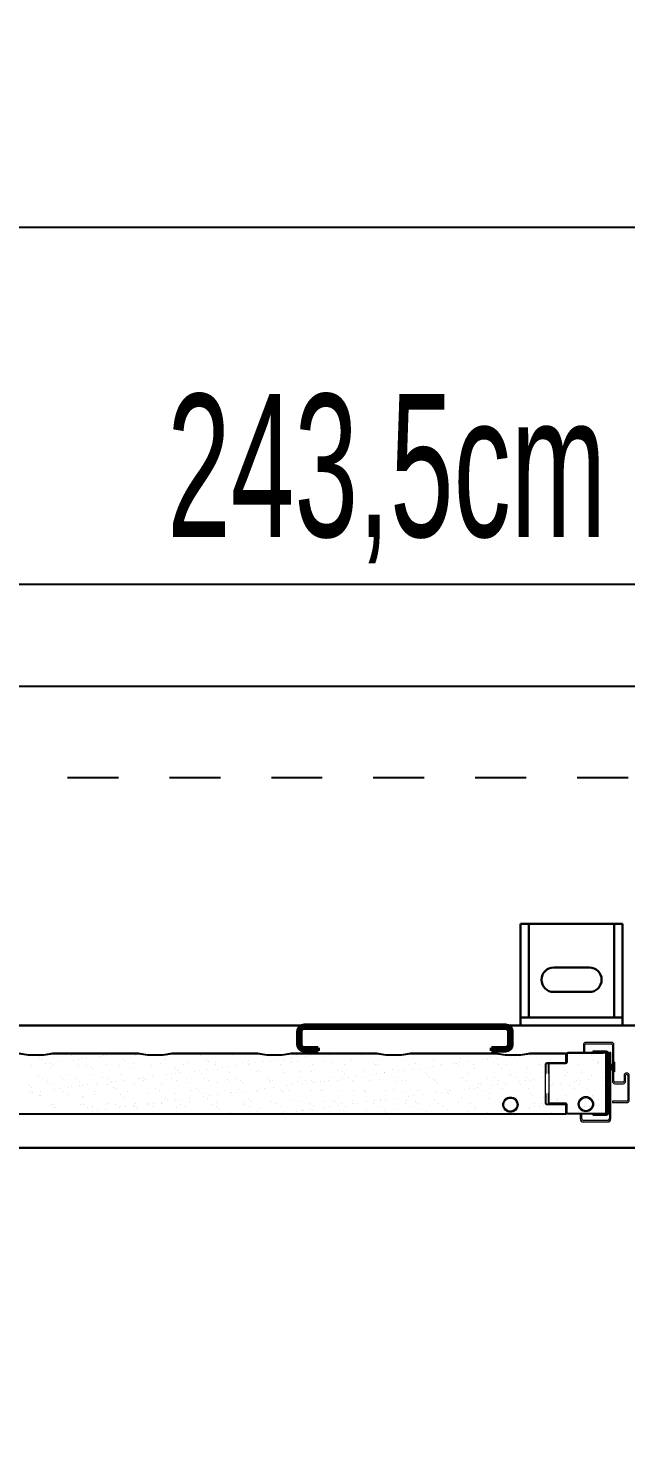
# Model space of a CAD drawing. Header units: millimetres. Extents: x 17886 to 18265, y -8727 to -7321.
# Drawn here: x 17974.6 to 17980.46, y -7634.63 to -7620.82 of the extents above; entities that cross this region are included whole.
import ezdxf

# ---------------------------------------------------------------- set-up
doc = ezdxf.new("R2010")
doc.units = ezdxf.units.MM
doc.linetypes.add('ACAD_ISO07W100', pattern=[3, 0, -3])
doc.linetypes.add('EPL_DASH', pattern=[1, 0.5, -0.5])
for name, color, linetype, lineweight in [('CRTANJE', 4, 'Continuous', 30), ('SRAFURE', 3, 'Continuous', 18), ('TANKE', 7, 'Continuous', 15), ('Visible Edges(ISO)', 7, 'Continuous', 20)]:
    doc.layers.add(name, color=color, linetype=linetype, lineweight=lineweight)
doc.layers.add('Hatch', color=7, linetype='Continuous', lineweight=9, true_color=0x1e1e47)
doc.styles.add('TEHNO', font='tehno_98.shx', dxfattribs={"width": 0.6})
doc.dimstyles.new('ISO-25-Dušan', dxfattribs={"dimscale": 50, "dimtxt": 3.5, "dimasz": 3, "dimexe": 1.25, "dimexo": 1.25, "dimgap": 0.7, "dimtad": 1, "dimdec": 0, "dimtxsty": 'TEHNO', "dimcen": 2.5, "dimclrd": 191, "dimclre": 191, "dimclrt": 254, "dimadec": 0, "dimazin": 0, "dimtfac": 1, "dimtdec": 0, "dimtmove": 0, "dimatfit": 3, "dimfxl": 1, "dimarcsym": 0})

# ---------------------------------------------------------------- blocks, each defined once
blk = doc.blocks.new('ENERGOINVEST KROV')
at = {"layer": 'Visible Edges(ISO)', "color": 7, "linetype": 'ACAD_ISO07W100'}
blk.add_line((262984.8, 136548), (260563.8, 136548), dxfattribs=at)
blk = doc.blocks.new('*D221')
at = {"layer": 'Defpoints', "color": 0, "transparency": 16777216}
for p in [(17992.387, -7626.276), (17968.037, -7630.678), (17992.387, -7630.678)]:
    blk.add_point(p, dxfattribs=at)
at = {"layer": 'TANKE', "color": 4, "lineweight": -2, "transparency": 16777216}
for p, q in [((17968.037, -7630.578), (17968.037, -7625.476)), ((17992.387, -7630.578), (17992.387, -7625.476)), ((17969.287, -7626.276), (17991.137, -7626.276))]:
    blk.add_line(p, q, dxfattribs=at)
at = {"layer": 'TANKE', "color": 4, "transparency": 16777216}
for points in [[(17969.287, -7626.068), (17969.287, -7626.484), (17968.037, -7626.276)], [(17991.137, -7626.068), (17991.137, -7626.484), (17992.387, -7626.276)]]:
    blk.add_solid(points, dxfattribs=at)
at = {"layer": 'TANKE', "color": 1, "transparency": 16777216, "insert": (17978.113, -7625.243), "char_height": 1.4, "attachment_point": 5, "style": 'TEHNO'}
blk.add_mtext('243,5cm', dxfattribs=at)
blk = doc.blocks.new('*D225')
at = {"layer": 'Defpoints', "color": 0, "transparency": 16777216}
for p in [(18016.887, -7622.775), (17968.037, -7630.678), (18016.887, -7630.678)]:
    blk.add_point(p, dxfattribs=at)
at = {"layer": 'TANKE', "color": 4, "lineweight": -2, "transparency": 16777216}
for p, q in [((17968.037, -7630.578), (17968.037, -7621.975)), ((18016.887, -7630.578), (18016.887, -7621.975)), ((17969.287, -7622.775), (18015.637, -7622.775))]:
    blk.add_line(p, q, dxfattribs=at)
at = {"layer": 'TANKE', "color": 4, "transparency": 16777216}
for points in [[(17969.287, -7622.566), (17969.287, -7622.983), (17968.037, -7622.775)], [(18015.637, -7622.566), (18015.637, -7622.983), (18016.887, -7622.775)]]:
    blk.add_solid(points, dxfattribs=at)
at = {"layer": 'TANKE', "color": 1, "transparency": 16777216, "insert": (17992.462, -7621.741), "char_height": 1.4, "attachment_point": 5, "style": 'TEHNO'}
blk.add_mtext('488,5cm', dxfattribs=at)
blk = doc.blocks.new('C STUB')
at = {"layer": 'CRTANJE', "lineweight": 50}
for p, q in [((266072.4, 120667.6), (266270.4, 120667.6)), ((266066.4, 120661.6), (266066.4, 120648.6)), ((266069.4, 120661.6), (266069.4, 120648.6)), ((266072.4, 120664.6), (266270.4, 120664.6)), ((266273.4, 120661.6), (266273.4, 120648.6)), ((266276.4, 120661.6), (266276.4, 120648.6)), ((266072.4, 120645.6), (266086.4, 120645.6)), ((266072.4, 120642.6), (266086.4, 120642.6)), ((266086.4, 120645.6), (266086.4, 120642.6)), ((266270.4, 120645.6), (266256.4, 120645.6)), ((266256.4, 120642.6), (266256.4, 120645.6)), ((266270.4, 120642.6), (266256.4, 120642.6))]:
    blk.add_line(p, q, dxfattribs=at)
for centre, radius, start, end in [((266072.4, 120661.6), 6, 90, 180), ((266270.4, 120661.6), 6, 0, 90), ((266072.4, 120661.6), 3, 90, 180), ((266270.4, 120661.6), 3, 0, 90), ((266072.4, 120648.6), 6, 180, 270), ((266072.4, 120648.6), 3, 180, 270), ((266270.4, 120648.6), 3, 270, 0), ((266270.4, 120648.6), 6, 270, 0)]:
    blk.add_arc(centre, radius, start, end, dxfattribs=at)
blk = doc.blocks.new('PU PANEL 60 OSTATAK ZA ENERGOINVEST')
at = {"layer": 'CRTANJE', "lineweight": 9}
for p, q in [((254156.3, 125341.9), (254165.2, 125340.4)), ((254165.3, 125341), (254156.4, 125342.5)), ((254180.3, 125341), (254165.4, 125341)), ((254165.4, 125340.4), (254180.3, 125340.4)), ((254180.3, 125340.4), (254165.4, 125340.4)), ((254189.2, 125342.5), (254180.4, 125341)), ((254180.5, 125340.4), (254189.3, 125341.9)), ((254189.3, 125341.9), (254180.5, 125340.4)), ((254273.2, 125342.5), (254189.4, 125342.5)), ((254189.4, 125341.9), (254273.2, 125341.9)), ((254273.2, 125341.9), (254189.4, 125341.9)), ((254273.3, 125341.9), (254282.2, 125340.4)), ((254282.2, 125340.4), (254273.3, 125341.9)), ((254282.3, 125341), (254273.4, 125342.5)), ((254297.3, 125341), (254282.4, 125341)), ((254282.4, 125340.4), (254297.3, 125340.4)), ((254297.3, 125340.4), (254282.4, 125340.4)), ((254306.2, 125342.5), (254297.4, 125341)), ((254297.5, 125340.4), (254306.3, 125341.9)), ((254306.3, 125341.9), (254297.5, 125340.4)), ((254390.2, 125342.5), (254306.4, 125342.5)), ((254306.4, 125341.9), (254390.2, 125341.9)), ((254390.2, 125341.9), (254306.4, 125341.9)), ((254390.3, 125341.9), (254399.2, 125340.4)), ((254399.2, 125340.4), (254390.3, 125341.9)), ((254399.3, 125341), (254390.4, 125342.5)), ((254414.3, 125341), (254399.4, 125341)), ((254399.4, 125340.4), (254414.3, 125340.4)), ((254414.3, 125340.4), (254399.4, 125340.4)), ((254423.2, 125342.5), (254414.4, 125341)), ((254414.5, 125340.4), (254423.3, 125341.9)), ((254423.3, 125341.9), (254414.5, 125340.4)), ((254507.2, 125342.5), (254423.4, 125342.5)), ((254423.4, 125341.9), (254507.2, 125341.9)), ((254507.2, 125341.9), (254423.4, 125341.9)), ((254507.3, 125341.9), (254516.2, 125340.4)), ((254516.2, 125340.4), (254507.3, 125341.9)), ((254516.3, 125341), (254507.4, 125342.5)), ((254531.3, 125341), (254516.4, 125341)), ((254516.4, 125340.4), (254531.3, 125340.4)), ((254531.3, 125340.4), (254516.4, 125340.4)), ((254540.2, 125342.5), (254531.4, 125341)), ((254531.5, 125340.4), (254540.3, 125341.9)), ((254540.3, 125341.9), (254531.5, 125340.4)), ((254624.2, 125342.5), (254540.4, 125342.5)), ((254540.4, 125341.9), (254624.2, 125341.9)), ((254624.2, 125341.9), (254540.4, 125341.9)), ((254624.3, 125341.9), (254633.2, 125340.4)), ((254633.2, 125340.4), (254624.3, 125341.9)), ((254633.3, 125341), (254624.4, 125342.5)), ((254648.3, 125341), (254633.4, 125341)), ((254633.4, 125340.4), (254648.3, 125340.4)), ((254648.3, 125340.4), (254633.4, 125340.4)), ((254657.2, 125342.5), (254648.4, 125341)), ((254648.5, 125340.4), (254657.3, 125341.9)), ((254657.3, 125341.9), (254648.5, 125340.4)), ((254692.1, 125342.5), (254657.4, 125342.5)), ((254657.4, 125341.9), (254692.1, 125341.9)), ((254692.1, 125341.9), (254657.4, 125341.9)), ((254692.7, 125341.3), (254692.7, 125333.7)), ((254692.7, 125333.7), (254692.7, 125341.3)), ((254693.3, 125333.7), (254693.3, 125341.3)), ((254672.7, 125331.9), (254672.7, 125322.5)), ((254672.7, 125293), (254672.7, 125331.9)), ((254672.7, 125322.5), (254673.3, 125322.5)), ((254673.3, 125322.5), (254673.3, 125331.9)), ((254692.1, 125333.1), (254673.9, 125333.1)), ((254673.9, 125333.1), (254692.1, 125333.1)), ((254673.9, 125332.5), (254692.1, 125332.5)), ((254673.3, 125302.5), (254672.8, 125302.5)), ((254672.8, 125302.5), (254672.8, 125293)), ((254673.3, 125293), (254673.3, 125302.5)), ((254692.3, 125292.5), (254673.8, 125292.5)), ((254692.3, 125283), (253620.8, 125283)), ((253620.8, 125283), (254692.3, 125283)), ((253620.8, 125282.5), (254692.3, 125282.5)), ((254673.8, 125292), (254692.3, 125292)), ((254692.3, 125292), (254673.8, 125292)), ((254692.8, 125291.5), (254692.8, 125283.5)), ((254692.8, 125283.5), (254692.8, 125291.5)), ((254693.3, 125283.5), (254693.3, 125291.5))]:
    blk.add_line(p, q, dxfattribs=at)
at = {"layer": 'CRTANJE', "color": 252, "lineweight": 13}
for radius in [7.5, 6.5]:
    blk.add_circle((254638.3, 125292), radius, dxfattribs=at)
at = {"layer": 'CRTANJE', "lineweight": 9}
for centre, radius, start, end in [((254165.4, 125341.6), 1.2, 260.5377, 270), ((254165.4, 125341.6), 1.2, 260.5377, 270), ((254165.4, 125341.6), 0.6, 260.5377, 270), ((254180.3, 125341.6), 0.6, 270, 279.4623), ((254180.3, 125341.6), 1.2, 270, 279.4623), ((254180.3, 125341.6), 1.2, 270, 279.4623), ((254189.4, 125341.3), 1.2, 90, 99.4623), ((254189.4, 125341.3), 0.6, 90, 99.4623), ((254189.4, 125341.3), 0.6, 90, 99.4623), ((254273.2, 125341.3), 1.2, 80.5377, 90), ((254273.2, 125341.3), 0.6, 80.5377, 90), ((254273.2, 125341.3), 0.6, 80.5377, 90), ((254282.4, 125341.6), 1.2, 260.5377, 270), ((254282.4, 125341.6), 1.2, 260.5377, 270), ((254282.4, 125341.6), 0.6, 260.5377, 270), ((254297.3, 125341.6), 0.6, 270, 279.4623), ((254297.3, 125341.6), 1.2, 270, 279.4623), ((254297.3, 125341.6), 1.2, 270, 279.4623), ((254306.4, 125341.3), 1.2, 90, 99.4623), ((254306.4, 125341.3), 0.6, 90, 99.4623), ((254306.4, 125341.3), 0.6, 90, 99.4623), ((254390.2, 125341.3), 1.2, 80.5377, 90), ((254390.2, 125341.3), 0.6, 80.5377, 90), ((254390.2, 125341.3), 0.6, 80.5377, 90), ((254399.4, 125341.6), 1.2, 260.5377, 270), ((254399.4, 125341.6), 1.2, 260.5377, 270), ((254399.4, 125341.6), 0.6, 260.5377, 270), ((254414.3, 125341.6), 0.6, 270, 279.4623), ((254414.3, 125341.6), 1.2, 270, 279.4623), ((254414.3, 125341.6), 1.2, 270, 279.4623), ((254423.4, 125341.3), 1.2, 90, 99.4623), ((254423.4, 125341.3), 0.6, 90, 99.4623), ((254423.4, 125341.3), 0.6, 90, 99.4623), ((254507.2, 125341.3), 1.2, 80.5377, 90), ((254507.2, 125341.3), 0.6, 80.5377, 90), ((254507.2, 125341.3), 0.6, 80.5377, 90), ((254516.4, 125341.6), 1.2, 260.5377, 270), ((254516.4, 125341.6), 1.2, 260.5377, 270), ((254516.4, 125341.6), 0.6, 260.5377, 270), ((254531.3, 125341.6), 0.6, 270, 279.4623), ((254531.3, 125341.6), 1.2, 270, 279.4623), ((254531.3, 125341.6), 1.2, 270, 279.4623), ((254540.4, 125341.3), 1.2, 90, 99.4623), ((254540.4, 125341.3), 0.6, 90, 99.4623), ((254540.4, 125341.3), 0.6, 90, 99.4623), ((254624.2, 125341.3), 1.2, 80.5377, 90), ((254624.2, 125341.3), 0.6, 80.5377, 90), ((254624.2, 125341.3), 0.6, 80.5377, 90), ((254633.4, 125341.6), 1.2, 260.5377, 270), ((254633.4, 125341.6), 1.2, 260.5377, 270), ((254633.4, 125341.6), 0.6, 260.5377, 270), ((254648.3, 125341.6), 0.6, 270, 279.4623), ((254648.3, 125341.6), 1.2, 270, 279.4623), ((254648.3, 125341.6), 1.2, 270, 279.4623), ((254657.4, 125341.3), 1.2, 90, 99.4623), ((254657.4, 125341.3), 0.6, 90, 99.4623), ((254657.4, 125341.3), 0.6, 90, 99.4623), ((254692.1, 125341.3), 1.2, 0, 90), ((254692.1, 125341.3), 0.6, 0, 90), ((254692.1, 125341.3), 0.6, 0, 90), ((254673.9, 125331.9), 1.2, 90, 180), ((254673.9, 125331.9), 1.2, 90, 180), ((254673.9, 125331.9), 0.6, 90, 180), ((254692.1, 125333.7), 0.6, 270, 0), ((254692.1, 125333.7), 1.2, 270, 0), ((254692.1, 125333.7), 0.6, 270, 0), ((254673.8, 125293.1), 1.05, 182.6374, 272.8152), ((254673.9, 125293.1), 1.11, 185.221, 264.779), ((254673.8, 125293), 0.5, 180, 270), ((254692.3, 125291.5), 1, 0, 90), ((254692.3, 125291.5), 0.5, 0, 90), ((254692.3, 125283.5), 1, 270, 0), ((254692.3, 125283.5), 0.501, 270.134, 359.866)]:
    blk.add_arc(centre, radius, start, end, dxfattribs=at)
at = {"layer": 'SRAFURE', "lineweight": 13}
for p, q in [((254174.6, 125340), (254174.6, 125340)), ((254176.3, 125338.4), (254176.3, 125338.4)), ((254178.2, 125336.7), (254178.2, 125336.7)), ((254202.1, 125341), (254202.1, 125341)), ((254207.3, 125340.5), (254207.3, 125340.5)), ((254209.2, 125335.7), (254209.2, 125335.7)), ((254214.5, 125336.4), (254214.5, 125336.4)), ((254217.6, 125337.5), (254217.6, 125337.5)), ((254222.7, 125337.5), (254222.7, 125337.5)), ((254228.7, 125341.3), (254228.7, 125341.3)), ((254236.5, 125339.3), (254236.5, 125339.3)), ((254238.9, 125340.6), (254238.9, 125340.6)), ((254241.8, 125340), (254241.8, 125340)), ((254250.1, 125341.1), (254250.1, 125341.1)), ((254254.7, 125341.2), (254254.7, 125341.2)), ((254258.2, 125337.2), (254258.2, 125337.2)), ((254260.1, 125335.5), (254260.1, 125335.5)), ((254270.6, 125340.6), (254270.6, 125340.6)), ((254299.5, 125336.3), (254299.5, 125336.3)), ((254302.2, 125340.7), (254302.2, 125340.7)), ((254333.9, 125340.7), (254333.9, 125340.7)), ((254340.1, 125335.9), (254340.1, 125335.9)), ((254342, 125334.2), (254342, 125334.2)), ((254365.5, 125340.8), (254365.5, 125340.8)), ((254381.4, 125335), (254381.4, 125335)), ((254396.2, 125334), (254396.2, 125334)), ((254402.5, 125334.2), (254402.5, 125334.2)), ((254410, 125335.8), (254410, 125335.8)), ((254415.3, 125336.5), (254415.3, 125336.5)), ((254422.1, 125334.7), (254422.1, 125334.7)), ((254423.5, 125337.6), (254423.5, 125337.6)), ((254428.8, 125340.9), (254428.8, 125340.9)), ((254429.1, 125334.6), (254429.1, 125334.6)), ((254437.3, 125339.4), (254437.3, 125339.4)), ((254442.6, 125340.1), (254442.6, 125340.1)), ((254450.9, 125341.2), (254450.9, 125341.2)), ((254454.5, 125341.9), (254454.5, 125341.9)), ((254455, 125334.4), (254455, 125334.4)), ((254460.4, 125341), (254460.4, 125341)), ((254482.5, 125335.4), (254482.5, 125335.4)), ((254492.1, 125341), (254492.1, 125341)), ((254509.1, 125335.8), (254509.1, 125335.8)), ((254535.1, 125335.6), (254535.1, 125335.6)), ((254536.4, 125340.6), (254536.4, 125340.6)), ((254555.3, 125341.1), (254555.3, 125341.1)), ((254562.5, 125336.6), (254562.5, 125336.6)), ((254575.8, 125341.5), (254575.8, 125341.5)), ((254587, 125341.2), (254587, 125341.2)), ((254589.1, 125337), (254589.1, 125337)), ((254597, 125334.1), (254597, 125334.1)), ((254610.8, 125336), (254610.8, 125336)), ((254615.1, 125336.8), (254615.1, 125336.8)), ((254616.1, 125336.7), (254616.1, 125336.7)), ((254616.4, 125341.1), (254616.4, 125341.1)), ((254618.3, 125339.4), (254618.3, 125339.4)), ((254618.6, 125341.3), (254618.6, 125341.3)), ((254624.3, 125337.7), (254624.3, 125337.7)), ((254638.1, 125339.6), (254638.1, 125339.6)), ((254642.5, 125337.8), (254642.5, 125337.8)), ((254643.4, 125340.3), (254643.4, 125340.3)), ((254657.7, 125340.2), (254657.7, 125340.2)), ((254669.1, 125338.2), (254669.1, 125338.2)), ((254681.9, 125341.4), (254681.9, 125341.4)), ((254168, 125330.3), (254168, 125330.3)), ((254175.3, 125320.4), (254175.3, 125320.4)), ((254181.8, 125332.1), (254181.8, 125332.1)), ((254187, 125328.6), (254187, 125328.6)), ((254187.1, 125332.8), (254187.1, 125332.8)), ((254189, 125330.9), (254189, 125330.9)), ((254191.1, 125330.6), (254191.1, 125330.6)), ((254195.4, 125333.9), (254195.4, 125333.9)), ((254202.7, 125321.4), (254202.7, 125321.4)), ((254215, 125330.8), (254215, 125330.8)), ((254222.7, 125330.7), (254222.7, 125330.7)), ((254227.7, 125328.3), (254227.7, 125328.3)), ((254229.3, 125321.8), (254229.3, 125321.8)), ((254229.6, 125326.6), (254229.6, 125326.6)), ((254242.4, 125331.8), (254242.4, 125331.8)), ((254254.4, 125330.7), (254254.4, 125330.7)), ((254255.3, 125321.6), (254255.3, 125321.6)), ((254268.9, 125327.4), (254268.9, 125327.4)), ((254269, 125332.2), (254269, 125332.2)), ((254282.7, 125322.6), (254282.7, 125322.6)), ((254286, 125330.8), (254286, 125330.8)), ((254295, 125332), (254295, 125332)), ((254300.6, 125321.4), (254300.6, 125321.4)), ((254305.9, 125322.1), (254305.9, 125322.1)), ((254309.3, 125323), (254309.3, 125323)), ((254309.6, 125327), (254309.6, 125327)), ((254311.5, 125325.3), (254311.5, 125325.3)), ((254314.1, 125323.2), (254314.1, 125323.2)), ((254317.6, 125330.9), (254317.6, 125330.9)), ((254322.4, 125333), (254322.4, 125333)), ((254327.9, 125325), (254327.9, 125325)), ((254333.2, 125325.7), (254333.2, 125325.7)), ((254335.3, 125322.8), (254335.3, 125322.8)), ((254341.5, 125326.8), (254341.5, 125326.8)), ((254349, 125333.4), (254349, 125333.4)), ((254349.3, 125330.9), (254349.3, 125330.9)), ((254350.9, 125326.1), (254350.9, 125326.1)), ((254355.3, 125328.6), (254355.3, 125328.6)), ((254360.6, 125329.3), (254360.6, 125329.3)), ((254362.8, 125323.8), (254362.8, 125323.8)), ((254368.8, 125330.4), (254368.8, 125330.4)), ((254375, 125333.2), (254375, 125333.2)), ((254380.9, 125331), (254380.9, 125331)), ((254382.6, 125332.2), (254382.6, 125332.2)), ((254387.9, 125332.9), (254387.9, 125332.9)), ((254389.4, 125324.2), (254389.4, 125324.2)), ((254391.5, 125325.8), (254391.5, 125325.8)), ((254393.4, 125324.1), (254393.4, 125324.1)), ((254412.6, 125331), (254412.6, 125331)), ((254415.4, 125324), (254415.4, 125324)), ((254423.9, 125333), (254423.9, 125333)), ((254432.8, 125324.9), (254432.8, 125324.9)), ((254442.8, 125325), (254442.8, 125325)), ((254444.2, 125331.1), (254444.2, 125331.1)), ((254463.3, 125333.8), (254463.3, 125333.8)), ((254469.4, 125325.4), (254469.4, 125325.4)), ((254473.4, 125324.5), (254473.4, 125324.5)), ((254475.3, 125322.8), (254475.3, 125322.8)), ((254475.8, 125331.1), (254475.8, 125331.1)), ((254495.4, 125325.2), (254495.4, 125325.2)), ((254501.4, 125321.6), (254501.4, 125321.6)), ((254504, 125333.4), (254504, 125333.4)), ((254505.8, 125331.7), (254505.8, 125331.7)), ((254506.7, 125322.3), (254506.7, 125322.3)), ((254507.5, 125331.2), (254507.5, 125331.2)), ((254514.7, 125323.6), (254514.7, 125323.6)), ((254514.9, 125323.3), (254514.9, 125323.3)), ((254522.8, 125326.2), (254522.8, 125326.2)), ((254528.7, 125325.2), (254528.7, 125325.2)), ((254534, 125325.9), (254534, 125325.9)), ((254539.1, 125331.3), (254539.1, 125331.3)), ((254542.3, 125326.9), (254542.3, 125326.9)), ((254545.2, 125332.6), (254545.2, 125332.6)), ((254549.4, 125326.6), (254549.4, 125326.6)), ((254555.3, 125323.3), (254555.3, 125323.3)), ((254556.1, 125328.8), (254556.1, 125328.8)), ((254557.2, 125321.6), (254557.2, 125321.6)), ((254561.4, 125329.5), (254561.4, 125329.5)), ((254569.6, 125330.5), (254569.6, 125330.5)), ((254570.8, 125331.3), (254570.8, 125331.3)), ((254575.4, 125326.4), (254575.4, 125326.4)), ((254583.4, 125332.4), (254583.4, 125332.4)), ((254585.9, 125332.2), (254585.9, 125332.2)), ((254587.7, 125330.5), (254587.7, 125330.5)), ((254588.7, 125333.1), (254588.7, 125333.1)), ((254596.6, 125322.4), (254596.6, 125322.4)), ((254602.4, 125331.4), (254602.4, 125331.4)), ((254602.8, 125327.4), (254602.8, 125327.4)), ((254627.1, 125331.3), (254627.1, 125331.3)), ((254629.4, 125327.8), (254629.4, 125327.8)), ((254634, 125331.4), (254634, 125331.4)), ((254637.2, 125322), (254637.2, 125322)), ((254639.1, 125320.3), (254639.1, 125320.3)), ((254655.4, 125327.7), (254655.4, 125327.7)), ((254665.7, 125331.5), (254665.7, 125331.5)), ((254667.8, 125331), (254667.8, 125331)), ((254669.7, 125329.2), (254669.7, 125329.2)), ((254166.6, 125310.4), (254166.6, 125310.4)), ((254168.5, 125308.7), (254168.5, 125308.7)), ((254179.6, 125317.7), (254179.6, 125317.7)), ((254183.9, 125315), (254183.9, 125315)), ((254189.6, 125311.4), (254189.6, 125311.4)), ((254191.2, 125307), (254191.2, 125307)), ((254196.5, 125307.7), (254196.5, 125307.7)), ((254197.2, 125319.4), (254197.2, 125319.4)), ((254199, 125317.6), (254199, 125317.6)), ((254204.7, 125308.8), (254204.7, 125308.8)), ((254207.9, 125309.5), (254207.9, 125309.5)), ((254211.2, 125317.8), (254211.2, 125317.8)), ((254215.5, 125315.1), (254215.5, 125315.1)), ((254215.6, 125311.2), (254215.6, 125311.2)), ((254218.5, 125310.6), (254218.5, 125310.6)), ((254223.8, 125311.3), (254223.8, 125311.3)), ((254232.1, 125312.4), (254232.1, 125312.4)), ((254238.4, 125318.5), (254238.4, 125318.5)), ((254242.9, 125317.9), (254242.9, 125317.9)), ((254243, 125312.2), (254243, 125312.2)), ((254245.9, 125314.2), (254245.9, 125314.2)), ((254247.2, 125315.1), (254247.2, 125315.1)), ((254248.5, 125309.2), (254248.5, 125309.2)), ((254250.4, 125307.5), (254250.4, 125307.5)), ((254251.2, 125314.9), (254251.2, 125314.9)), ((254259.4, 125316), (254259.4, 125316)), ((254269.6, 125312.6), (254269.6, 125312.6)), ((254273.2, 125317.8), (254273.2, 125317.8)), ((254274.5, 125317.9), (254274.5, 125317.9)), ((254278.5, 125318.5), (254278.5, 125318.5)), ((254278.8, 125315.2), (254278.8, 125315.2)), ((254279.1, 125318.1), (254279.1, 125318.1)), ((254280.9, 125316.4), (254280.9, 125316.4)), ((254286.8, 125319.6), (254286.8, 125319.6)), ((254289.8, 125308.3), (254289.8, 125308.3)), ((254295.6, 125312.4), (254295.6, 125312.4)), ((254306.1, 125318), (254306.1, 125318)), ((254310.4, 125315.2), (254310.4, 125315.2)), ((254320.3, 125317.2), (254320.3, 125317.2)), ((254323.1, 125313.4), (254323.1, 125313.4)), ((254330.4, 125307.9), (254330.4, 125307.9)), ((254337.8, 125318), (254337.8, 125318)), ((254342.1, 125315.3), (254342.1, 125315.3)), ((254349.7, 125313.8), (254349.7, 125313.8)), ((254361, 125316.9), (254361, 125316.9)), ((254362.8, 125315.1), (254362.8, 125315.1)), ((254369.4, 125318.1), (254369.4, 125318.1)), ((254371.7, 125307), (254371.7, 125307)), ((254373.7, 125315.4), (254373.7, 125315.4)), ((254375.7, 125313.7), (254375.7, 125313.7)), ((254392, 125307.2), (254392, 125307.2)), ((254397.3, 125307.9), (254397.3, 125307.9)), ((254401.1, 125318.1), (254401.1, 125318.1)), ((254402.2, 125316), (254402.2, 125316)), ((254403.1, 125314.6), (254403.1, 125314.6)), ((254405.3, 125315.4), (254405.3, 125315.4)), ((254405.5, 125308.9), (254405.5, 125308.9)), ((254412.3, 125306.7), (254412.3, 125306.7)), ((254419.3, 125310.8), (254419.3, 125310.8)), ((254424.6, 125311.5), (254424.6, 125311.5)), ((254429.7, 125315), (254429.7, 125315)), ((254432.7, 125318.2), (254432.7, 125318.2)), ((254432.9, 125312.5), (254432.9, 125312.5)), ((254437, 125315.5), (254437, 125315.5)), ((254442.9, 125315.6), (254442.9, 125315.6)), ((254444.8, 125313.9), (254444.8, 125313.9)), ((254446.7, 125314.4), (254446.7, 125314.4)), ((254452, 125315.1), (254452, 125315.1)), ((254455.7, 125314.9), (254455.7, 125314.9)), ((254460.2, 125316.1), (254460.2, 125316.1)), ((254464.3, 125318.3), (254464.3, 125318.3)), ((254468.6, 125315.5), (254468.6, 125315.5)), ((254474, 125318), (254474, 125318)), ((254479.3, 125318.7), (254479.3, 125318.7)), ((254483.1, 125315.8), (254483.1, 125315.8)), ((254484.1, 125314.7), (254484.1, 125314.7)), ((254487.6, 125319.7), (254487.6, 125319.7)), ((254496, 125318.3), (254496, 125318.3)), ((254500.3, 125315.6), (254500.3, 125315.6)), ((254509.7, 125316.2), (254509.7, 125316.2)), ((254523.5, 125306.7), (254523.5, 125306.7)), ((254524.8, 125314.4), (254524.8, 125314.4)), ((254526.7, 125312.7), (254526.7, 125312.7)), ((254527.6, 125318.4), (254527.6, 125318.4)), ((254531.9, 125315.6), (254531.9, 125315.6)), ((254535.7, 125316.1), (254535.7, 125316.1)), ((254550.1, 125307), (254550.1, 125307)), ((254559.3, 125318.4), (254559.3, 125318.4)), ((254563.2, 125317), (254563.2, 125317)), ((254563.5, 125315.7), (254563.5, 125315.7)), ((254566, 125313.5), (254566, 125313.5)), ((254576, 125306.9), (254576, 125306.9)), ((254589.7, 125317.4), (254589.7, 125317.4)), ((254590.9, 125318.5), (254590.9, 125318.5)), ((254592.8, 125307.3), (254592.8, 125307.3)), ((254595.2, 125315.8), (254595.2, 125315.8)), ((254598.1, 125308), (254598.1, 125308)), ((254603.5, 125307.9), (254603.5, 125307.9)), ((254606.3, 125309.1), (254606.3, 125309.1)), ((254606.7, 125313.1), (254606.7, 125313.1)), ((254608.6, 125311.4), (254608.6, 125311.4)), ((254615.7, 125317.3), (254615.7, 125317.3)), ((254620.1, 125310.9), (254620.1, 125310.9)), ((254622.5, 125318.5), (254622.5, 125318.5)), ((254625.4, 125311.6), (254625.4, 125311.6)), ((254626.8, 125315.8), (254626.8, 125315.8)), ((254630.1, 125308.2), (254630.1, 125308.2)), ((254633.7, 125312.7), (254633.7, 125312.7)), ((254643.2, 125318.3), (254643.2, 125318.3)), ((254647.5, 125314.5), (254647.5, 125314.5)), ((254647.9, 125312.2), (254647.9, 125312.2)), ((254652.8, 125315.2), (254652.8, 125315.2)), ((254654.2, 125318.6), (254654.2, 125318.6)), ((254656.1, 125308.1), (254656.1, 125308.1)), ((254658.5, 125315.9), (254658.5, 125315.9)), ((254661, 125316.3), (254661, 125316.3)), ((254669.8, 125318.6), (254669.8, 125318.6)), ((254167.7, 125305.1), (254167.7, 125305.1)), ((254169.1, 125304.1), (254169.1, 125304.1)), ((254175.9, 125300.9), (254175.9, 125300.9)), ((254177.3, 125300.6), (254177.3, 125300.6)), ((254177.4, 125305.2), (254177.4, 125305.2)), ((254199.3, 125305.2), (254199.3, 125305.2)), ((254203.4, 125301.8), (254203.4, 125301.8)), ((254218, 125300.3), (254218, 125300.3)), ((254219.8, 125298.6), (254219.8, 125298.6)), ((254229.9, 125302.2), (254229.9, 125302.2)), ((254230.9, 125305.2), (254230.9, 125305.2)), ((254243.7, 125292.7), (254243.7, 125292.7)), ((254255.9, 125302.1), (254255.9, 125302.1)), ((254259.2, 125299.4), (254259.2, 125299.4)), ((254262.6, 125305.3), (254262.6, 125305.3)), ((254270.3, 125293), (254270.3, 125293)), ((254282.6, 125292.8), (254282.6, 125292.8)), ((254283.4, 125303), (254283.4, 125303)), ((254287.9, 125293.5), (254287.9, 125293.5)), ((254294.2, 125305.4), (254294.2, 125305.4)), ((254296.1, 125294.5), (254296.1, 125294.5)), ((254296.3, 125292.9), (254296.3, 125292.9)), ((254299.9, 125299), (254299.9, 125299)), ((254301.8, 125297.3), (254301.8, 125297.3)), ((254309.9, 125296.4), (254309.9, 125296.4)), ((254310, 125303.4), (254310, 125303.4)), ((254314.4, 125292.5), (254314.4, 125292.5)), ((254315.2, 125297.1), (254315.2, 125297.1)), ((254323.5, 125298.1), (254323.5, 125298.1)), ((254323.7, 125293.9), (254323.7, 125293.9)), ((254325.9, 125305.4), (254325.9, 125305.4)), ((254332.3, 125306.2), (254332.3, 125306.2)), ((254336, 125303.3), (254336, 125303.3)), ((254337.3, 125300), (254337.3, 125300)), ((254341.1, 125298.1), (254341.1, 125298.1)), ((254342.6, 125300.7), (254342.6, 125300.7)), ((254346, 125292.6), (254346, 125292.6)), ((254350.3, 125294.2), (254350.3, 125294.2)), ((254350.8, 125301.7), (254350.8, 125301.7)), ((254357.5, 125305.5), (254357.5, 125305.5)), ((254363.4, 125304.3), (254363.4, 125304.3)), ((254364.6, 125303.6), (254364.6, 125303.6)), ((254369.9, 125304.3), (254369.9, 125304.3)), ((254376.3, 125294.1), (254376.3, 125294.1)), ((254377.6, 125292.6), (254377.6, 125292.6)), ((254378.2, 125305.3), (254378.2, 125305.3)), ((254381.8, 125297.8), (254381.8, 125297.8)), ((254383.7, 125296.1), (254383.7, 125296.1)), ((254389.1, 125305.5), (254389.1, 125305.5)), ((254390, 125304.6), (254390, 125304.6)), ((254403.7, 125295.1), (254403.7, 125295.1)), ((254409.3, 125292.7), (254409.3, 125292.7)), ((254414.2, 125305), (254414.2, 125305)), ((254416, 125304.5), (254416, 125304.5)), ((254420.8, 125305.6), (254420.8, 125305.6)), ((254423, 125296.9), (254423, 125296.9)), ((254430.3, 125295.4), (254430.3, 125295.4)), ((254440.9, 125292.8), (254440.9, 125292.8)), ((254443.4, 125305.5), (254443.4, 125305.5)), ((254452.4, 125305.6), (254452.4, 125305.6)), ((254453.6, 125305.8), (254453.6, 125305.8)), ((254456.3, 125295.3), (254456.3, 125295.3)), ((254463.7, 125296.5), (254463.7, 125296.5)), ((254465.6, 125294.8), (254465.6, 125294.8)), ((254470, 125305.8), (254470, 125305.8)), ((254472.5, 125292.8), (254472.5, 125292.8)), ((254483.4, 125292.9), (254483.4, 125292.9)), ((254483.8, 125296.3), (254483.8, 125296.3)), ((254484.1, 125305.7), (254484.1, 125305.7)), ((254488.7, 125293.6), (254488.7, 125293.6)), ((254494.2, 125305.4), (254494.2, 125305.4)), ((254496, 125305.7), (254496, 125305.7)), ((254496.1, 125303.7), (254496.1, 125303.7)), ((254496.9, 125294.7), (254496.9, 125294.7)), ((254504.2, 125292.9), (254504.2, 125292.9)), ((254505, 125295.6), (254505, 125295.6)), ((254510.4, 125296.6), (254510.4, 125296.6)), ((254510.7, 125296.5), (254510.7, 125296.5)), ((254515.7, 125305.8), (254515.7, 125305.8)), ((254516, 125297.2), (254516, 125297.2)), ((254524.3, 125298.3), (254524.3, 125298.3)), ((254535.5, 125304.6), (254535.5, 125304.6)), ((254535.8, 125292.9), (254535.8, 125292.9)), ((254536.3, 125296.5), (254536.3, 125296.5)), ((254538.1, 125300.1), (254538.1, 125300.1)), ((254543.4, 125300.8), (254543.4, 125300.8)), ((254545.6, 125295.3), (254545.6, 125295.3)), ((254547.3, 125305.8), (254547.3, 125305.8)), ((254547.5, 125293.6), (254547.5, 125293.6)), ((254551.6, 125301.9), (254551.6, 125301.9)), ((254563.8, 125297.5), (254563.8, 125297.5)), ((254565.4, 125303.7), (254565.4, 125303.7)), ((254567.5, 125293), (254567.5, 125293)), ((254570.7, 125304.4), (254570.7, 125304.4)), ((254576.2, 125304.2), (254576.2, 125304.2)), ((254578, 125302.5), (254578, 125302.5)), ((254579, 125305.9), (254579, 125305.9)), ((254579, 125305.5), (254579, 125305.5)), ((254586.9, 125294.4), (254586.9, 125294.4)), ((254590.4, 125297.8), (254590.4, 125297.8)), ((254599.1, 125293.1), (254599.1, 125293.1)), ((254610.6, 125305.9), (254610.6, 125305.9)), ((254616.4, 125297.7), (254616.4, 125297.7)), ((254617.4, 125303.3), (254617.4, 125303.3)), ((254627.5, 125294), (254627.5, 125294)), ((254630.7, 125293.1), (254630.7, 125293.1)), ((254642.3, 125306), (254642.3, 125306)), ((254643.8, 125298.7), (254643.8, 125298.7)), ((254658.1, 125303), (254658.1, 125303)), ((254659.9, 125301.2), (254659.9, 125301.2)), ((254662.4, 125293.2), (254662.4, 125293.2)), ((254668.8, 125293.1), (254668.8, 125293.1)), ((254670.4, 125299), (254670.4, 125299)), ((254187.4, 125291.4), (254187.4, 125291.4)), ((254187.8, 125292.3), (254187.8, 125292.3)), ((254189.3, 125289.6), (254189.3, 125289.6)), ((254190.3, 125291.8), (254190.3, 125291.8)), ((254192.1, 125289.6), (254192.1, 125289.6)), ((254214.1, 125283.7), (254214.1, 125283.7)), ((254216.2, 125291.7), (254216.2, 125291.7)), ((254219.4, 125292.4), (254219.4, 125292.4)), ((254223.7, 125289.6), (254223.7, 125289.6)), ((254227.9, 125285.6), (254227.9, 125285.6)), ((254228.7, 125290.5), (254228.7, 125290.5)), ((254233.2, 125286.3), (254233.2, 125286.3)), ((254241.4, 125287.3), (254241.4, 125287.3)), ((254251.1, 125292.4), (254251.1, 125292.4)), ((254255.2, 125289.2), (254255.2, 125289.2)), ((254255.4, 125289.7), (254255.4, 125289.7)), ((254260.5, 125289.9), (254260.5, 125289.9)), ((254268.8, 125290.9), (254268.8, 125290.9)), ((254269.3, 125290.1), (254269.3, 125290.1)), ((254271.2, 125288.4), (254271.2, 125288.4)), ((254282.7, 125292.5), (254282.7, 125292.5)), ((254284, 125283.5), (254284, 125283.5)), ((254287, 125289.7), (254287, 125289.7)), ((254310.6, 125289.2), (254310.6, 125289.2)), ((254310.6, 125283.8), (254310.6, 125283.8)), ((254318.6, 125289.8), (254318.6, 125289.8)), ((254336.6, 125283.7), (254336.6, 125283.7)), ((254350.3, 125289.9), (254350.3, 125289.9)), ((254351.3, 125288.9), (254351.3, 125288.9)), ((254353.1, 125287.1), (254353.1, 125287.1)), ((254364, 125284.7), (254364, 125284.7)), ((254381.9, 125289.9), (254381.9, 125289.9)), ((254390.6, 125285), (254390.6, 125285)), ((254392.5, 125288), (254392.5, 125288)), ((254413.6, 125290), (254413.6, 125290)), ((254414.9, 125283.9), (254414.9, 125283.9)), ((254416.6, 125284.9), (254416.6, 125284.9)), ((254428.7, 125285.7), (254428.7, 125285.7)), ((254433.2, 125287.6), (254433.2, 125287.6)), ((254434, 125286.4), (254434, 125286.4)), ((254435, 125285.9), (254435, 125285.9)), ((254442.3, 125287.5), (254442.3, 125287.5)), ((254444.1, 125285.9), (254444.1, 125285.9)), ((254445.2, 125290), (254445.2, 125290)), ((254456.1, 125289.3), (254456.1, 125289.3)), ((254461.3, 125290), (254461.3, 125290)), ((254469.6, 125291.1), (254469.6, 125291.1)), ((254470.7, 125286.2), (254470.7, 125286.2)), ((254474.4, 125286.7), (254474.4, 125286.7)), ((254476.8, 125290.1), (254476.8, 125290.1)), ((254496.7, 125286.1), (254496.7, 125286.1)), ((254508.5, 125290.1), (254508.5, 125290.1)), ((254515.1, 125286.4), (254515.1, 125286.4)), ((254516.9, 125284.7), (254516.9, 125284.7)), ((254524.1, 125287.1), (254524.1, 125287.1)), ((254540.1, 125290.2), (254540.1, 125290.2)), ((254550.7, 125287.4), (254550.7, 125287.4)), ((254556.3, 125285.5), (254556.3, 125285.5)), ((254571.8, 125290.3), (254571.8, 125290.3)), ((254576.7, 125287.3), (254576.7, 125287.3)), ((254597, 125285.1), (254597, 125285.1)), ((254598.9, 125283.4), (254598.9, 125283.4)), ((254603.4, 125290.3), (254603.4, 125290.3)), ((254604.1, 125288.3), (254604.1, 125288.3)), ((254615.7, 125284), (254615.7, 125284)), ((254629.4, 125292.3), (254629.4, 125292.3)), ((254629.5, 125285.8), (254629.5, 125285.8)), ((254630.7, 125288.6), (254630.7, 125288.6)), ((254656.7, 125288.5), (254656.7, 125288.5)), ((254656.9, 125289.4), (254656.9, 125289.4)), ((254662.1, 125290.1), (254662.1, 125290.1)), ((254666.7, 125290.4), (254666.7, 125290.4)), ((254670.4, 125291.2), (254670.4, 125291.2)), ((254678.9, 125283.9), (254678.9, 125283.9)), ((254684.1, 125289.5), (254684.1, 125289.5))]:
    blk.add_line(p, q, dxfattribs=at)
blk = doc.blocks.new('M_U-profil za vrata_prejsek')
at = {"layer": 'CRTANJE'}
blk.add_hatch(color=256, dxfattribs=at).paths.add_polyline_path([(0, 0), (-1, 0), (-1, -13, 0.414214), (1, -15), (59, -15, 0.414214), (61, -13), (61, 0), (60, 0), (60, -13, -0.414214), (59, -14), (1, -14, -0.414214), (0, -13)])
for p, q in [((-1, 0), (-1, -13)), ((-1, 0), (0, 0)), ((0, 0), (0, -13)), ((60, -13), (60, 0)), ((60, 0), (61, 0)), ((61, -13), (61, 0)), ((1, -14), (59, -14)), ((1, -15), (59, -15))]:
    blk.add_line(p, q, dxfattribs=at)
for centre, radius, start, end in [((1, -13), 2, 180, 270), ((1, -13), 1, 180, 270), ((59, -13), 2, 270, 0), ((59, -13), 1, 270, 0)]:
    blk.add_arc(centre, radius, start, end, dxfattribs=at)
blk = doc.blocks.new('M_STOK I RAM 1000 ZA PU60')
at = {"layer": 'Hatch'}
h = blk.add_hatch(dxfattribs=at)
h.set_pattern_fill('ANSI31', scale=508, style=0)
h.set_pattern_definition([(45, (-3797.41, -2304.99), (-44.9013, 44.9013), [])])
edge = h.paths.add_edge_path()
edge.add_ellipse((2.5, 7.5), major_axis=(-1, 0), ratio=1, start_angle=270, end_angle=360)
edge.add_line((1.5, 7.5), (1.5, 0))
edge.add_line((1.5, 0), (0, 0))
edge.add_line((0, 0), (0, 7.5))
edge.add_ellipse((2.5, 7.5), major_axis=(0, 2.5), ratio=1, start_angle=0, end_angle=90, ccw=False)
edge.add_line((2.5, 10), (27.5, 10))
edge.add_ellipse((27.5, 7.5), major_axis=(2.5, 0), ratio=1, start_angle=0, end_angle=90, ccw=False)
edge.add_line((30, 7.5), (30, -28))
edge.add_ellipse((31, -28), major_axis=(0, -1), ratio=1, start_angle=270, end_angle=360)
edge.add_line((31, -29), (39, -29))
edge.add_ellipse((39, -28), major_axis=(1, 0), ratio=1, start_angle=270, end_angle=360)
edge.add_line((40, -28), (40, -22.5))
edge.add_ellipse((42.5, -22.5), major_axis=(2.5, 0), ratio=1, start_angle=0, end_angle=180, ccw=False)
edge.add_line((45, -22.5), (45, -46.5))
edge.add_ellipse((42.5, -46.5), major_axis=(0, -2.5), ratio=1, start_angle=0, end_angle=90, ccw=False)
edge.add_line((42.5, -49), (28.5, -49))
edge.add_line((28.5, -49), (28.5, -47.5))
edge.add_line((28.5, -47.5), (42.5, -47.5))
edge.add_ellipse((42.5, -46.5), major_axis=(1, 0), ratio=1, start_angle=270, end_angle=360)
edge.add_line((43.5, -46.5), (43.5, -22.5))
edge.add_ellipse((42.5, -22.5), major_axis=(-1, 0), ratio=1, start_angle=180, end_angle=360)
edge.add_line((41.5, -22.5), (41.5, -28))
edge.add_ellipse((39, -28), major_axis=(0, -2.5), ratio=1, start_angle=0, end_angle=90, ccw=False)
edge.add_line((39, -30.5), (31, -30.5))
edge.add_ellipse((31, -28), major_axis=(-2.5, 0), ratio=1, start_angle=0, end_angle=90, ccw=False)
edge.add_line((28.5, -28), (28.5, 7.5))
edge.add_ellipse((27.5, 7.5), major_axis=(0, 1), ratio=1, start_angle=270, end_angle=360)
edge.add_line((27.5, 8.5), (2.5, 8.5))
h = blk.add_hatch(dxfattribs=at)
h.set_pattern_fill('ANSI31', scale=508, angle=90, style=0)
h.set_pattern_definition([(135, (-3673.41, -2304.99), (-44.9013, -44.9013), [])])
edge = h.paths.add_edge_path()
edge.add_ellipse((1021.5, 7.5), major_axis=(2.5, 0), ratio=1, start_angle=0, end_angle=90)
edge.add_line((1021.5, 10), (996.5, 10))
edge.add_ellipse((996.5, 7.5), major_axis=(0, 2.5), ratio=1, start_angle=0, end_angle=90)
edge.add_line((994, 7.5), (994, -28))
edge.add_ellipse((993, -28), major_axis=(1, 0), ratio=1, start_angle=270, end_angle=360, ccw=False)
edge.add_line((993, -29), (985, -29))
edge.add_ellipse((985, -28), major_axis=(0, -1), ratio=1, start_angle=270, end_angle=360, ccw=False)
edge.add_line((984, -28), (984, -22.5))
edge.add_ellipse((981.5, -22.5), major_axis=(2.5, 0), ratio=1, start_angle=0, end_angle=180)
edge.add_line((979, -22.5), (979, -46.5))
edge.add_ellipse((981.5, -46.5), major_axis=(-2.5, 0), ratio=1, start_angle=0, end_angle=90)
edge.add_line((981.5, -49), (995.5, -49))
edge.add_line((995.5, -49), (995.5, -47.5))
edge.add_line((995.5, -47.5), (981.5, -47.5))
edge.add_ellipse((981.5, -46.5), major_axis=(0, -1), ratio=1, start_angle=270, end_angle=360, ccw=False)
edge.add_line((980.5, -46.5), (980.5, -22.5))
edge.add_ellipse((981.5, -22.5), major_axis=(-1, 0), ratio=1, start_angle=180, end_angle=360, ccw=False)
edge.add_line((982.5, -22.5), (982.5, -28))
edge.add_ellipse((985, -28), major_axis=(-2.5, 0), ratio=1, start_angle=0, end_angle=90)
edge.add_line((985, -30.5), (993, -30.5))
edge.add_ellipse((993, -28), major_axis=(0, -2.5), ratio=1, start_angle=0, end_angle=90)
edge.add_line((995.5, -28), (995.5, 7.5))
edge.add_ellipse((996.5, 7.5), major_axis=(-1, 0), ratio=1, start_angle=270, end_angle=360, ccw=False)
edge.add_line((996.5, 8.5), (1021.5, 8.5))
edge.add_ellipse((1021.5, 7.5), major_axis=(0, 1), ratio=1, start_angle=270, end_angle=360, ccw=False)
edge.add_line((1022.5, 7.5), (1022.5, 0))
edge.add_line((1022.5, 0), (1024, 0))
edge.add_line((1024, 0), (1024, 7.5))
at = {"layer": 'Visible Edges(ISO)', "color": 7}
for p, q in [((0, 7.5), (0, 0)), ((1.5, 0), (1.5, 7.5)), ((27.5, 10), (2.5, 10)), ((2.5, 8.5), (27.5, 8.5)), ((28.5, 7.5), (28.5, -28)), ((30, -28), (30, 7.5)), ((994, 7.5), (994, -28)), ((995.5, -28), (995.5, 7.5)), ((1021.5, 10), (996.5, 10)), ((996.5, 8.5), (1021.5, 8.5)), ((1022.5, 7.5), (1022.5, 0)), ((1024, 0), (1024, 7.5)), ((0, 0), (1.5, 0)), ((25.5, -11.6), (24.5, -11.6)), ((27, 0), (25.5, 0)), ((25.5, 0), (25.5, -65)), ((27, -65), (27, 0)), ((27.7, -11.6), (27, -11.6)), ((27.7, -11.6), (28.5, -10.9)), ((27.7, -11.6), (27.7, -16.4)), ((30.5, -9.4), (30, -9.4)), ((30.5, -9.4), (30.5, -18.7)), ((993.4, -18.7), (993.4, -9.4)), ((993.4, -9.4), (994, -9.4)), ((996.2, -11.6), (995.5, -10.9)), ((996.2, -16.4), (996.2, -11.6)), ((996.2, -11.6), (996.3, -11.6)), ((997.8, 0), (996.3, 0)), ((996.3, 0), (996.3, -65)), ((997.8, -65), (997.8, 0)), ((998, -11.6), (1000.5, -11.6)), ((1022.5, 0), (1024, 0)), ((25.5, -16.4), (24.5, -16.4)), ((27.7, -16.4), (27, -16.4)), ((27.7, -16.4), (28.5, -17.2)), ((30.5, -18.7), (30, -18.7)), ((40, -22.5), (40, -28)), ((41.5, -28), (41.5, -22.5)), ((43.5, -22.5), (43.5, -46.5)), ((45, -46.5), (45, -22.5)), ((979, -22.5), (979, -46.5)), ((980.5, -46.5), (980.5, -22.5)), ((982.5, -22.5), (982.5, -28)), ((984, -28), (984, -22.5)), ((993.4, -18.7), (994, -18.7)), ((996.2, -16.4), (995.5, -17.2)), ((996.2, -16.4), (996.3, -16.4)), ((997.8, -25), (997.8, -25.6)), ((998, -16.4), (1000.5, -16.4)), ((39, -29), (31, -29)), ((31, -30.5), (39, -30.5)), ((993, -29), (985, -29)), ((985, -30.5), (993, -30.5)), ((42.5, -47.5), (28.5, -47.5)), ((28.5, -47.5), (28.5, -49)), ((28.5, -49), (42.5, -49)), ((995.5, -47.5), (981.5, -47.5)), ((981.5, -49), (995.5, -49)), ((995.5, -49), (995.5, -47.5)), ((-1.5, -60), (-3, -60)), ((-3, -60), (-3, -65)), ((-1.5, -65), (-1.5, -60)), ((24, -66.5), (0, -66.5)), ((0, -68), (24, -68)), ((1023.3, -66.5), (999.3, -66.5)), ((999.3, -68), (1023.3, -68)), ((1026.3, -60), (1024.8, -60)), ((1024.8, -60), (1024.8, -65)), ((1026.3, -65), (1026.3, -60))]:
    blk.add_line(p, q, dxfattribs=at)
for centre, radius, start, end in [((2.5, 7.5), 2.5, 90, 180), ((2.5, 7.5), 1, 90, 180), ((27.5, 7.5), 2.5, 0, 90), ((27.5, 7.5), 1, 0, 90), ((996.5, 7.5), 2.5, 90, 180), ((996.5, 7.5), 1, 90, 180), ((1021.5, 7.5), 2.5, 0, 90), ((1021.5, 7.5), 1, 0, 90), ((42.5, -22.5), 2.5, 0, 180), ((42.5, -22.5), 1, 0, 180), ((981.5, -22.5), 2.5, 0, 180), ((981.5, -22.5), 1, 0, 180), ((31, -28), 2.5, 180, 270), ((31, -28), 1, 180, 270), ((39, -28), 2.5, 270, 0), ((39, -28), 1, 270, 0), ((985, -28), 2.5, 180, 270), ((985, -28), 1, 180, 270), ((993, -28), 1, 270, 0), ((993, -28), 2.5, 270, 0), ((42.5, -46.5), 1, 270, 0), ((42.5, -46.5), 2.5, 270, 0), ((981.5, -46.5), 2.5, 180, 270), ((981.5, -46.5), 1, 180, 270), ((0, -65), 3, 180, 270), ((0, -65), 1.5, 180, 270), ((24, -65), 3, 270, 0), ((24, -65), 1.5, 270, 0), ((999.3, -65), 3, 180, 270), ((999.3, -65), 1.5, 180, 270), ((1023.3, -65), 1.5, 270, 0), ((1023.3, -65), 3, 270, 0)]:
    blk.add_arc(centre, radius, start, end, dxfattribs=at)

msp = doc.modelspace()

# ---------------------------------------------------------------- linework, layer by layer
at = {"color": 30, "true_color": 0xf8991e}
msp.add_lwpolyline([(17959.98168, -7627.27897), (18024.94169, -7627.27897), (18024.94169, -7659.01293), (17959.98168, -7659.01293)], close=True, dxfattribs=at)
at = {"color": 30, "linetype": 'EPL_DASH', "true_color": 0xf8991e}
msp.add_lwpolyline([(17959.98168, -7628.17313), (18024.94169, -7628.17313), (18024.94169, -7658.14691), (17959.98168, -7658.14691)], close=True, dxfattribs=at)
at = {"layer": 'CRTANJE', "color": 7, "lineweight": 30}
for p, q in [((17979.42668, -7630.60768), (17979.42668, -7629.60768)), ((17980.42668, -7629.60768), (17979.42668, -7629.60768)), ((17979.50668, -7629.60768), (17979.50668, -7630.52768)), ((17980.34668, -7629.60768), (17980.34668, -7630.52768)), ((17980.42668, -7630.60768), (17980.42668, -7629.60768)), ((17979.75168, -7630.03768), (17980.10168, -7630.03768)), ((17980.42668, -7630.60768), (17980.42668, -7630.15768)), ((17980.42668, -7630.60768), (17980.42668, -7630.15768)), ((17979.75168, -7630.27768), (17980.10168, -7630.27768)), ((17991.78793, -7630.60768), (17968.79668, -7630.60768)), ((17979.42668, -7630.52768), (17980.42668, -7630.52768)), ((17979.42668, -7630.60768), (17980.42668, -7630.60768)), ((17969.55668, -7631.80768), (17990.86668, -7631.80768))]:
    msp.add_line(p, q, dxfattribs=at)
at = {"layer": 'CRTANJE', "lineweight": 9}
for p, q in [((17979.87728, -7630.88469), (17979.87728, -7630.96669)), ((17979.88328, -7630.96669), (17979.88328, -7630.88469)), ((17979.88328, -7630.88469), (17979.88328, -7630.96669)), ((17980.23629, -7630.87269), (17979.88928, -7630.87269)), ((17979.88928, -7630.87869), (17980.23629, -7630.87869)), ((17980.23628, -7630.87869), (17979.88928, -7630.87869)), ((17980.26728, -7630.87268), (17980.06827, -7630.87268)), ((17980.26728, -7630.87868), (17980.06828, -7630.87868)), ((17979.69728, -7630.98469), (17979.69728, -7631.07269)), ((17979.70328, -7631.07269), (17979.70328, -7630.98469)), ((17979.70328, -7630.98469), (17979.70328, -7631.36269)), ((17979.87128, -7630.97269), (17979.70928, -7630.97269)), ((17979.70928, -7630.97869), (17979.87128, -7630.97869)), ((17979.87128, -7630.97869), (17979.70928, -7630.97869)), ((17979.69728, -7631.07269), (17979.70328, -7631.07269)), ((17979.70228, -7631.27269), (17979.69728, -7631.27269)), ((17979.69728, -7631.27269), (17979.69728, -7631.36269)), ((17979.70228, -7631.36269), (17979.70228, -7631.27269)), ((17979.87228, -7631.36769), (17979.70728, -7631.36769)), ((17979.70728, -7631.37269), (17979.87228, -7631.37269)), ((17979.70828, -7631.36769), (17979.87228, -7631.36769)), ((17979.87728, -7631.37769), (17979.87728, -7631.46269)), ((17979.88228, -7631.46269), (17979.88228, -7631.37769)), ((17979.88228, -7631.37769), (17979.88228, -7631.46269)), ((17979.88728, -7631.46769), (17980.26728, -7631.46769)), ((17979.88728, -7631.47269), (17980.2846, -7631.47269))]:
    msp.add_line(p, q, dxfattribs=at)
at = {"layer": 'CRTANJE'}
msp.add_line((17980.26728, -7631.47269), (17980.26728, -7630.87269), dxfattribs=at)
at = {"layer": 'CRTANJE', "color": 252, "lineweight": 13}
for radius in [0.075, 0.065]:
    msp.add_circle((17980.06728, -7631.37769), radius, dxfattribs=at)
at = {"layer": 'CRTANJE', "color": 7, "lineweight": 30}
for centre, start, end in [((17979.75168, -7630.15768), 90, 270), ((17980.10168, -7630.15768), 270, 90)]:
    msp.add_arc(centre, 0.12, start, end, dxfattribs=at)
at = {"layer": 'CRTANJE', "lineweight": 9}
for centre, radius, start, end in [((17979.88928, -7630.88469), 0.012, 90, 180), ((17979.88929, -7630.8847), 0.00601, 90.068717, 179.931283), ((17980.06827, -7630.88468), 0.012, 90, 99.47173), ((17980.06827, -7630.88468), 0.006, 90, 99.47173), ((17980.06828, -7630.88468), 0.006, 90, 99.47173), ((17980.23628, -7630.88469), 0.006, 80.537678, 90), ((17980.23629, -7630.88469), 0.012, 80.537678, 90), ((17980.23629, -7630.88469), 0.006, 80.537678, 90), ((17979.70928, -7630.98469), 0.012, 90, 180), ((17979.70928, -7630.98469), 0.006, 89.979888, 180.020112), ((17979.70928, -7630.98469), 0.006, 89.979888, 180.020112), ((17979.87128, -7630.96669), 0.012, 270.000041, 359.999959), ((17979.87128, -7630.96669), 0.006, 270, 0), ((17979.87128, -7630.96669), 0.012, 270.000041, 359.999959), ((17979.70728, -7631.36269), 0.01, 180, 270), ((17979.70728, -7631.36269), 0.005, 180, 270), ((17979.70828, -7631.36269), 0.005, 179.990575, 270.009425), ((17979.87228, -7631.37769), 0.01, 0, 90), ((17979.87228, -7631.37769), 0.01, 0, 90), ((17979.87228, -7631.37769), 0.005, 0, 90), ((17979.88728, -7631.46269), 0.01, 180, 270), ((17979.88728, -7631.46269), 0.005, 180, 270), ((17979.88728, -7631.46269), 0.005, 180, 270)]:
    msp.add_arc(centre, radius, start, end, dxfattribs=at)
at = {"layer": 'SRAFURE'}
for p, q in [((17979.91739, -7630.89693), (17979.91739, -7630.89693)), ((17979.99999, -7630.88606), (17979.99999, -7630.88606)), ((17980.119, -7630.89805), (17980.119, -7630.89805)), ((17979.72207, -7631.00195), (17979.72207, -7631.00195)), ((17979.87203, -7631.04806), (17979.87203, -7631.04806)), ((17979.99648, -7630.99206), (17979.99648, -7630.99206)), ((17980.14541, -7630.94108), (17980.14541, -7630.94108)), ((17980.17745, -7630.95889), (17980.17745, -7630.95889)), ((17980.18825, -7630.96837), (17980.18825, -7630.96837)), ((17980.19618, -7630.97605), (17980.19618, -7630.97605)), ((17980.26243, -7630.98867), (17980.26243, -7630.98867)), ((17980.28457, -7631.05704), (17980.28457, -7631.05704)), ((17979.7097, -7631.06779), (17979.7097, -7631.06779)), ((17979.72847, -7631.19772), (17979.72847, -7631.19772)), ((17979.73758, -7631.18366), (17979.73758, -7631.18366)), ((17979.82018, -7631.17279), (17979.82018, -7631.17279)), ((17979.8655, -7631.09257), (17979.8655, -7631.09257)), ((17979.89076, -7631.06522), (17979.89076, -7631.06522)), ((17979.91107, -7631.19607), (17979.91107, -7631.19607)), ((17979.95818, -7631.15462), (17979.95818, -7631.15462)), ((17979.97915, -7631.14621), (17979.97915, -7631.14621)), ((17980.00288, -7631.18783), (17980.00288, -7631.18783)), ((17980.01106, -7631.14766), (17980.01106, -7631.14766)), ((17980.0261, -7631.06721), (17980.0261, -7631.06721)), ((17980.09366, -7631.13678), (17980.09366, -7631.13678)), ((17980.1254, -7631.09382), (17980.1254, -7631.09382)), ((17980.22746, -7631.1955), (17980.22746, -7631.1955)), ((17980.23166, -7631.11862), (17980.23166, -7631.11862)), ((17980.26883, -7631.18444), (17980.26883, -7631.18444)), ((17980.28455, -7631.11165), (17980.28455, -7631.11165)), ((17980.34249, -7631.06664), (17980.34249, -7631.06664)), ((17979.77485, -7631.32805), (17979.77485, -7631.32805)), ((17979.79175, -7631.3222), (17979.79175, -7631.3222)), ((17979.8719, -7631.28834), (17979.8719, -7631.28834)), ((17979.95391, -7631.22337), (17979.95391, -7631.22337)), ((17980.08027, -7631.23888), (17980.08027, -7631.23888)), ((17980.099, -7631.25604), (17980.099, -7631.25604)), ((17980.10815, -7631.32163), (17980.10815, -7631.32163)), ((17980.1318, -7631.28958), (17980.1318, -7631.28958)), ((17980.18739, -7631.33703), (17980.18739, -7631.33703)), ((17980.27031, -7631.22279), (17980.27031, -7631.22279)), ((17979.79358, -7631.34521), (17979.79358, -7631.34521)), ((17979.91385, -7631.42351), (17979.91385, -7631.42351)), ((17979.99312, -7631.45049), (17979.99312, -7631.45049)), ((17980.00928, -7631.38359), (17980.00928, -7631.38359)), ((17980.05185, -7631.40535), (17980.05185, -7631.40535)), ((17980.10474, -7631.39838), (17980.10474, -7631.39838)), ((17980.18734, -7631.38751), (17980.18734, -7631.38751)), ((17980.27523, -7631.3802), (17980.27523, -7631.3802)), ((17980.28851, -7631.4297), (17980.28851, -7631.4297)), ((17980.30724, -7631.44686), (17980.30724, -7631.44686)), ((17980.30952, -7631.44991), (17980.30952, -7631.44991))]:
    msp.add_line(p, q, dxfattribs=at)

# ---------------------------------------------------------------- block references
at = {"layer": 'CRTANJE', "lineweight": 50, "xscale": 0.01, "yscale": 0.01, "zscale": 0.01}
for name, p in [('ENERGOINVEST KROV', (15362.46905, -8996.08723)), ('PU PANEL 60 OSTATAK ZA ENERGOINVEST', (15432.94414, -8884.30296))]:
    msp.add_blockref(name, p, dxfattribs=at)
at = {"layer": 'CRTANJE', "lineweight": 30, "xscale": -0.01, "yscale": 0.01, "zscale": 0.01}
msp.add_blockref('C STUB', (20640.00619, -8837.2802), dxfattribs=at)
at = {"layer": 'CRTANJE', "xscale": 0.01, "yscale": 0.01, "zscale": 0.01}
msp.add_blockref('M_STOK I RAM 1000 ZA PU60', (17980.04268, -7630.87268), dxfattribs=at)
at = {"layer": 'CRTANJE', "xscale": 0.01, "yscale": 0.01, "zscale": 0.01, "rotation": 90}
msp.add_blockref('M_U-profil za vrata_prejsek', (17980.13728, -7631.47269), dxfattribs=at)

# ---------------------------------------------------------------- dimensions: what is measured, and where the dimension line sits
at = {"layer": 'TANKE'}
for base, p2, picture, middle in [((18016.88668, -7622.77464), (18016.88668, -7630.67768), '*D225', (17992.46168, -7622.77464)), ((17992.38668, -7626.27616), (17992.38668, -7630.67768), '*D221', (17978.11348, -7626.27616))]:
    dim = msp.add_linear_dim(base=base, p1=(17968.03668, -7630.67768), p2=p2, angle=180, dimstyle='ISO-25-Dušan', override={"dimscale": 1, "dimtxt": 1.4, "dimasz": 1.25, "dimexe": 0.8, "dimexo": 0.1, "dimgap": 0.2, "dimdec": 2, "dimlfac": 10, "dimpost": 'cm', "dimsah": 1, "dimclrd": 4, "dimclre": 4, "dimclrt": 1}, dxfattribs=at)
    dim.commit()
    dim.dimension.update_dxf_attribs({"geometry": picture, "text_midpoint": middle, "dimtype": 160})

doc.saveas('drawing.dxf')
